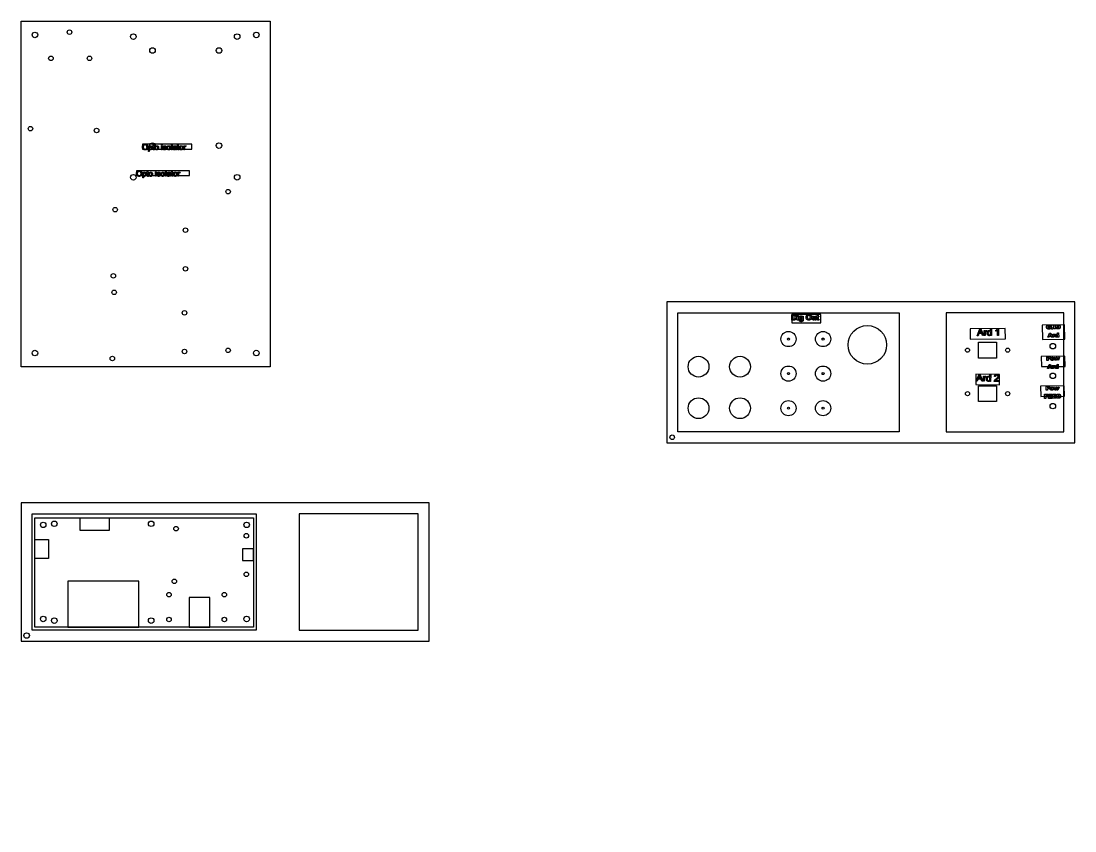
# Model space of a CAD drawing. Header units: millimetres. Extents: x 0 to 762, y -281 to 305.
import ezdxf

# ---------------------------------------------------------------- set-up
doc = ezdxf.new("R2010")
doc.units = ezdxf.units.MM
doc.layers.get('0').update_dxf_attribs({"linetype": 'CONTINUOUS'})

msp = doc.modelspace()

# ---------------------------------------------------------------- linework, layer by layer
for p, q in [((92.17, 210.67), (92.16, 214.67)), ((92.16, 214.67), (92.61, 214.67)), ((92.61, 214.67), (92.61, 214.3)), ((95, 214.3), (95, 214.68)), ((95, 214.68), (95.36, 214.68)), ((95.36, 214.3), (95, 214.3)), ((95.36, 215.4), (95.85, 215.69)), ((95.36, 214.68), (95.36, 215.4)), ((95.36, 212.63), (95.36, 214.3)), ((95.85, 215.69), (95.85, 214.68)), ((95.85, 214.68), (96.34, 214.68)), ((96.34, 214.3), (95.85, 214.3)), ((95.85, 214.3), (95.85, 212.6)), ((96.34, 214.68), (96.34, 214.3)), ((101.49, 215.23), (101.48, 215.79)), ((101.48, 215.79), (101.98, 215.79)), ((101.98, 215.23), (101.49, 215.23)), ((101.49, 211.79), (101.49, 214.69)), ((101.49, 214.69), (101.98, 214.69)), ((101.98, 215.79), (101.98, 215.23)), ((101.98, 214.69), (101.98, 211.79)), ((104.83, 213.95), (104.35, 213.88)), ((108.62, 211.8), (108.61, 215.8)), ((108.61, 215.8), (109.1, 215.8)), ((109.1, 215.8), (109.11, 211.8)), ((110.27, 213.81), (109.79, 213.88)), ((111.72, 213.08), (111.72, 213.26)), ((112.22, 213.68), (112.22, 213.02)), ((112.71, 214.33), (112.71, 214.71)), ((112.71, 214.71), (113.07, 214.71)), ((113.07, 214.33), (112.71, 214.33)), ((113.06, 215.43), (113.55, 215.72)), ((113.07, 214.71), (113.06, 215.43)), ((113.07, 212.66), (113.07, 214.33)), ((113.55, 215.72), (113.55, 214.71)), ((113.55, 214.71), (114.05, 214.71)), ((114.05, 214.33), (113.55, 214.33)), ((113.55, 214.33), (113.56, 212.63)), ((114.05, 214.71), (114.05, 214.33)), ((117.64, 211.82), (117.63, 214.72)), ((117.63, 214.72), (118.07, 214.72)), ((118.07, 214.72), (118.07, 214.28)), ((118.12, 213.34), (118.13, 211.82)), ((119.21, 214.63), (119.04, 214.17)), ((92.66, 210.67), (92.17, 210.67)), ((92.66, 212.08), (92.66, 210.67)), ((96.35, 212.22), (96.42, 211.79)), ((101.98, 211.79), (101.49, 211.79)), ((102.53, 212.66), (103.02, 212.74)), ((109.11, 211.8), (108.62, 211.8)), ((112.37, 211.81), (111.86, 211.81)), ((114.05, 212.25), (114.12, 211.82)), ((118.13, 211.82), (117.64, 211.82)), ((87.88, 191.51), (87.87, 195.52)), ((87.87, 195.52), (88.32, 195.52)), ((88.37, 191.51), (87.88, 191.51)), ((88.32, 195.52), (88.32, 195.14)), ((88.37, 192.92), (88.37, 191.51)), ((90.71, 195.14), (90.71, 195.52)), ((90.71, 195.52), (91.07, 195.52)), ((91.07, 195.14), (90.71, 195.14)), ((91.07, 196.24), (91.55, 196.54)), ((91.07, 195.52), (91.07, 196.24)), ((91.07, 193.47), (91.07, 195.14)), ((91.55, 196.54), (91.56, 195.52)), ((91.56, 195.52), (92.05, 195.52)), ((92.05, 195.14), (91.56, 195.14)), ((91.56, 195.14), (91.56, 193.45)), ((92.05, 195.52), (92.05, 195.14)), ((92.05, 193.07), (92.13, 192.63)), ((97.19, 196.07), (97.19, 196.64)), ((97.19, 196.64), (97.68, 196.64)), ((97.68, 196.07), (97.19, 196.07)), ((97.2, 192.64), (97.19, 195.53)), ((97.19, 195.53), (97.68, 195.53)), ((97.69, 192.64), (97.2, 192.64)), ((97.68, 196.64), (97.68, 196.07)), ((97.68, 195.53), (97.69, 192.64)), ((98.24, 193.5), (98.72, 193.58)), ((100.53, 194.79), (100.05, 194.73)), ((104.33, 192.65), (104.32, 196.65)), ((104.32, 196.65), (104.81, 196.65)), ((104.82, 192.65), (104.33, 192.65)), ((104.81, 196.65), (104.82, 192.65)), ((105.98, 194.66), (105.49, 194.72)), ((107.43, 193.93), (107.43, 194.11)), ((108.08, 192.66), (107.57, 192.65)), ((107.92, 194.52), (107.92, 193.87)), ((108.41, 195.17), (108.41, 195.55)), ((108.41, 195.55), (108.77, 195.55)), ((108.77, 195.17), (108.41, 195.17)), ((108.77, 196.27), (109.26, 196.57)), ((108.77, 195.55), (108.77, 196.27)), ((108.78, 193.51), (108.77, 195.17)), ((109.26, 196.57), (109.26, 195.56)), ((109.26, 195.56), (109.76, 195.56)), ((109.76, 195.17), (109.26, 195.17)), ((109.26, 195.17), (109.27, 193.48)), ((109.76, 195.56), (109.76, 195.17)), ((109.76, 193.1), (109.83, 192.66)), ((113.34, 192.67), (113.34, 195.56)), ((113.34, 195.56), (113.78, 195.56)), ((113.83, 192.67), (113.34, 192.67)), ((113.78, 195.56), (113.78, 195.12)), ((113.83, 194.18), (113.83, 192.67)), ((114.91, 195.47), (114.74, 195.02)), ((556.9, 92.7), (558.37, 92.71)), ((556.91, 88.7), (556.9, 92.7)), ((557.71, 92.03), (557.72, 89.38)), ((558.07, 92.03), (557.71, 92.03)), ((560.93, 92.01), (560.93, 92.72)), ((560.93, 92.72), (561.7, 92.72)), ((561.7, 92.01), (560.93, 92.01)), ((560.94, 88.72), (560.93, 91.61)), ((560.93, 91.61), (561.7, 91.61)), ((561.7, 92.72), (561.7, 92.01)), ((561.7, 91.61), (561.71, 88.72)), ((564.43, 91.22), (564.42, 91.62)), ((564.42, 91.62), (565.14, 91.62)), ((565.14, 91.62), (565.15, 89.02)), ((571.79, 89.81), (571.78, 91.64)), ((571.78, 91.64), (572.55, 91.64)), ((572.55, 91.64), (572.55, 90.31)), ((573.66, 90.42), (573.65, 91.65)), ((573.65, 91.65), (574.42, 91.65)), ((574.42, 91.65), (574.43, 88.75)), ((574.9, 91.04), (574.9, 91.65)), ((574.9, 91.65), (575.25, 91.65)), ((575.25, 92.23), (576.01, 92.68)), ((575.25, 91.65), (575.25, 92.23)), ((576.01, 92.68), (576.02, 91.65)), ((576.02, 91.65), (576.54, 91.65)), ((576.54, 91.65), (576.54, 91.04)), ((558.43, 88.71), (556.91, 88.7)), ((557.72, 89.38), (558.32, 89.38)), ((561.71, 88.72), (560.94, 88.72)), ((562.42, 88.53), (563.3, 88.42)), ((564.38, 88.77), (564.38, 89.19)), ((573.71, 88.75), (573.71, 89.18)), ((574.43, 88.75), (573.71, 88.75)), ((575.25, 91.04), (574.9, 91.04)), ((575.25, 89.78), (575.25, 91.04)), ((576.54, 91.04), (576.02, 91.04)), ((576.02, 91.04), (576.02, 89.87)), ((576.54, 89.4), (576.61, 88.81)), ((742.63, 83.92), (744.07, 83.94)), ((742.64, 83.29), (742.63, 83.92)), ((744.02, 84.43), (743.13, 84.26)), ((744.07, 83.94), (744.08, 82.66)), ((744.61, 85.23), (745.47, 85.25)), ((744.65, 82.24), (744.61, 85.23)), ((745.47, 85.25), (746.62, 83.6)), ((746.64, 82.26), (745.5, 83.89)), ((745.5, 83.89), (745.52, 82.25)), ((746.6, 85.26), (747.47, 85.27)), ((746.62, 83.6), (746.6, 85.26)), ((747.47, 85.27), (747.52, 82.27)), ((748.1, 85.28), (749.48, 85.3)), ((748.14, 82.28), (748.1, 85.28)), ((749.04, 84.62), (749.06, 82.98)), ((749.27, 84.62), (749.04, 84.62)), ((690.87, 77.39), (692.72, 82.42)), ((691.57, 77.4), (690.87, 77.39)), ((692.1, 78.92), (691.57, 77.4)), ((694.19, 78.95), (692.1, 78.92)), ((692.81, 80.94), (692.28, 79.46)), ((692.28, 79.46), (693.98, 79.49)), ((692.72, 82.42), (693.44, 82.43)), ((693.44, 82.43), (695.55, 77.45)), ((693.98, 79.49), (693.44, 80.86)), ((694.79, 77.44), (694.19, 78.95)), ((695.55, 77.45), (694.79, 77.44)), ((695.94, 81.08), (696.5, 81.09)), ((695.99, 77.46), (695.94, 81.08)), ((696.6, 77.47), (695.99, 77.46)), ((696.5, 81.09), (696.5, 80.54)), ((696.58, 79.36), (696.6, 77.47)), ((697.91, 80.99), (697.71, 80.42)), ((700.59, 80.72), (700.57, 82.52)), ((700.57, 82.52), (701.18, 82.52)), ((700.67, 77.52), (700.67, 77.97)), ((701.24, 77.52), (700.67, 77.52)), ((701.18, 82.52), (701.24, 77.52)), ((704.41, 80.74), (704.4, 81.33)), ((705.67, 77.58), (705.63, 81.49)), ((706.29, 77.59), (705.67, 77.58)), ((705.83, 82.6), (706.23, 82.61)), ((706.23, 82.61), (706.29, 77.59)), ((742.04, 76.29), (743.13, 79.3)), ((742.99, 76.3), (742.04, 76.29)), ((743.26, 83.3), (742.64, 83.29)), ((743.13, 76.8), (742.99, 76.3)), ((743.13, 79.3), (744.14, 79.32)), ((744.18, 76.81), (743.13, 76.8)), ((743.27, 83.02), (743.26, 83.3)), ((743.63, 78.53), (743.32, 77.45)), ((743.32, 77.45), (743.98, 77.46)), ((743.98, 77.46), (743.63, 78.53)), ((744.14, 79.32), (745.31, 76.33)), ((744.34, 76.32), (744.18, 76.81)), ((745.31, 76.33), (744.34, 76.32)), ((745.52, 82.25), (744.65, 82.24)), ((745.52, 78.51), (746.3, 78.52)), ((745.55, 76.34), (745.52, 78.51)), ((746.39, 76.35), (745.55, 76.34)), ((746.3, 78.52), (746.31, 78.16)), ((746.38, 77.08), (746.39, 76.35)), ((747.52, 82.27), (746.64, 82.26)), ((747.24, 78.47), (746.99, 77.87)), ((749.52, 82.3), (748.14, 82.28)), ((748.92, 79.38), (749.76, 79.39)), ((748.93, 78.34), (748.92, 79.38)), ((749.02, 76.38), (749.01, 76.71)), ((749.8, 76.4), (749.02, 76.38)), ((749.06, 82.98), (749.29, 82.98)), ((749.76, 79.39), (749.8, 76.4)), ((741.12, 62.53), (742.66, 62.55)), ((741.16, 59.53), (741.12, 62.53)), ((742.32, 61.94), (742.06, 61.93)), ((742.06, 61.93), (742.07, 61.26)), ((742.07, 61.26), (742.3, 61.27)), ((746.47, 61.77), (747.28, 61.78)), ((747.31, 59.6), (746.47, 61.77)), ((747.28, 61.78), (747.64, 60.41)), ((747.64, 60.41), (748.07, 61.79)), ((748.46, 60.93), (748.05, 59.61)), ((748.07, 61.79), (748.82, 61.8)), ((748.92, 59.62), (748.46, 60.93)), ((748.82, 61.8), (749.3, 60.43)), ((749.3, 60.43), (749.63, 61.81)), ((749.63, 61.81), (750.43, 61.81)), ((750.43, 61.81), (749.66, 59.63)), ((742.09, 59.54), (741.16, 59.53)), ((741.72, 53.63), (742.81, 56.64)), ((742.66, 53.64), (741.72, 53.63)), ((742.58, 60.66), (742.08, 60.66)), ((742.08, 60.66), (742.09, 59.54)), ((742.8, 54.14), (742.66, 53.64)), ((743.86, 54.15), (742.8, 54.14)), ((742.81, 56.64), (743.82, 56.65)), ((743.31, 55.87), (743, 54.79)), ((743, 54.79), (743.66, 54.79)), ((743.66, 54.79), (743.31, 55.87)), ((743.82, 56.65), (744.98, 53.67)), ((744.01, 53.65), (743.86, 54.15)), ((744.98, 53.67), (744.01, 53.65)), ((745.21, 55.84), (745.99, 55.85)), ((745.23, 53.67), (745.21, 55.84)), ((746.07, 53.68), (745.23, 53.67)), ((745.99, 55.85), (745.99, 55.5)), ((746.06, 54.41), (746.07, 53.68)), ((746.92, 55.8), (746.67, 55.2)), ((748.05, 59.61), (747.31, 59.6)), ((748.6, 56.71), (749.44, 56.72)), ((748.61, 55.67), (748.6, 56.71)), ((748.7, 53.71), (748.69, 54.03)), ((749.48, 53.72), (748.7, 53.71)), ((749.66, 59.63), (748.92, 59.62)), ((749.44, 56.72), (749.48, 53.72)), ((690.25, 44.54), (692.23, 49.52)), ((691.52, 46.04), (690.95, 44.54)), ((693.61, 46.02), (691.52, 46.04)), ((692.28, 48.04), (691.71, 46.58)), ((691.71, 46.58), (693.41, 46.56)), ((692.23, 49.52), (692.94, 49.51)), ((693.41, 46.56), (692.91, 47.95)), ((692.94, 49.51), (694.93, 44.49)), ((694.17, 44.49), (693.61, 46.02)), ((695.37, 44.48), (695.41, 48.1)), ((695.41, 48.1), (695.97, 48.09)), ((695.97, 48.09), (695.96, 47.55)), ((696.01, 46.37), (695.98, 44.47)), ((697.38, 47.96), (697.16, 47.39)), ((700.05, 47.63), (700.07, 49.42)), ((700.07, 49.42), (700.68, 49.41)), ((700.68, 49.41), (700.62, 44.41)), ((704.07, 47.88), (703.44, 47.95)), ((690.95, 44.54), (690.25, 44.54)), ((694.93, 44.49), (694.17, 44.49)), ((695.98, 44.47), (695.37, 44.48)), ((700.05, 44.42), (700.06, 44.88)), ((700.62, 44.41), (700.05, 44.42)), ((706.58, 44.34), (703.28, 44.38)), ((704.14, 44.96), (706.59, 44.93)), ((706.59, 44.93), (706.58, 44.34)), ((740.72, 40.97), (742.26, 40.99)), ((740.76, 37.97), (740.72, 40.97)), ((741.93, 40.38), (741.66, 40.37)), ((741.66, 40.37), (741.67, 39.7)), ((741.67, 39.7), (741.9, 39.71)), ((742.18, 39.1), (741.68, 39.1)), ((741.68, 39.1), (741.69, 37.98)), ((746.08, 40.21), (746.88, 40.22)), ((746.91, 38.04), (746.08, 40.21)), ((746.88, 40.22), (747.25, 38.85)), ((747.25, 38.85), (747.67, 40.23)), ((748.06, 39.37), (747.65, 38.05)), ((747.67, 40.23), (748.42, 40.24)), ((748.52, 38.06), (748.06, 39.37)), ((748.42, 40.24), (748.9, 38.87)), ((748.9, 38.87), (749.23, 40.25)), ((749.23, 40.25), (750.03, 40.26)), ((750.03, 40.26), (749.26, 38.07)), ((739.54, 35.05), (741.84, 35.07)), ((739.58, 32.05), (739.54, 35.05)), ((740.51, 32.06), (739.58, 32.05)), ((741.84, 34.43), (740.48, 34.41)), ((740.48, 34.41), (740.49, 33.89)), ((740.49, 33.89), (741.65, 33.9)), ((741.66, 33.3), (740.5, 33.28)), ((740.5, 33.28), (740.51, 32.06)), ((741.69, 37.98), (740.76, 37.97)), ((741.65, 33.9), (741.66, 33.3)), ((741.84, 35.07), (741.84, 34.43)), ((742.33, 35.08), (744.82, 35.11)), ((742.37, 32.08), (742.33, 35.08)), ((744.9, 32.11), (742.37, 32.08)), ((744.82, 34.47), (743.27, 34.45)), ((743.27, 34.45), (743.28, 33.97)), ((743.28, 33.97), (744.72, 33.99)), ((744.72, 33.38), (743.28, 33.36)), ((743.28, 33.36), (743.29, 32.77)), ((743.29, 32.77), (744.89, 32.79)), ((744.72, 33.99), (744.72, 33.38)), ((744.82, 35.11), (744.82, 34.47)), ((744.89, 32.79), (744.9, 32.11)), ((745.36, 35.12), (747.84, 35.15)), ((745.39, 32.12), (745.36, 35.12)), ((747.92, 32.15), (745.39, 32.12)), ((747.85, 34.51), (746.3, 34.49)), ((746.3, 34.49), (746.3, 34.01)), ((746.3, 34.01), (747.74, 34.03)), ((747.75, 33.42), (746.31, 33.4)), ((746.31, 33.4), (746.32, 32.81)), ((746.32, 32.81), (747.92, 32.83)), ((747.65, 38.05), (746.91, 38.04)), ((747.74, 34.03), (747.75, 33.42)), ((747.84, 35.15), (747.85, 34.51)), ((747.92, 32.83), (747.92, 32.15)), ((748.4, 35.15), (749.78, 35.17)), ((748.44, 32.15), (748.4, 35.15)), ((749.81, 32.17), (748.44, 32.15)), ((749.26, 38.07), (748.52, 38.06)), ((749.57, 34.49), (749.34, 34.48)), ((749.34, 34.48), (749.35, 32.85)), ((749.35, 32.85), (749.58, 32.85))]:
    msp.add_line(p, q)
for points in [[(0, 304.86), (180, 304.86), (180, 54.86), (0, 54.86)], [(87.72, 212.29), (123.35, 212.35), (123.35, 215.83), (87.72, 215.77)], [(83.43, 193.16), (121.72, 193.22), (121.71, 196.68), (83.42, 196.61)], [(761.53, 0), (761.53, 102), (466.53, 102), (466.53, 0)], [(474.53, 94), (634.53, 94), (634.53, 8), (474.53, 8)], [(556.91, 86.71), (577.92, 86.77), (577.9, 92.76), (556.9, 92.7)], [(753.53, 94), (668.53, 94), (668.53, 8), (753.53, 8)], [(738.01, 74.64), (754.14, 74.86), (753.99, 85.36), (737.86, 85.14)], [(685.94, 74.9), (711.27, 75.22), (711.18, 82.65), (685.85, 82.33)], [(704.93, 72.72), (704.93, 61.22), (691.93, 61.22), (691.93, 72.72)], [(737.31, 55.05), (754.41, 55.26), (754.32, 62.69), (737.23, 62.48)], [(689.84, 42.09), (706.92, 41.87), (707.02, 49.33), (689.94, 49.55)], [(704.93, 41.26), (704.93, 29.76), (691.93, 29.76), (691.93, 41.26)], [(736.82, 33.49), (753.92, 33.7), (753.83, 41.13), (736.73, 40.92)], [(295, -143.35), (295, -43.35), (0, -43.35), (0, -143.35)], [(0, -43.35), (0, -143.35), (295, -143.35), (295, -43.35)], [(170, -51.35), (170, -135.35), (8, -135.35), (8, -51.35)], [(8, -135.35), (8, -51.35), (170, -51.35), (170, -135.35)], [(201, -51.35), (201, -135.35), (287, -135.35), (287, -51.35)], [(287, -51.35), (201, -51.35), (201, -135.35), (287, -135.35)], [(10, -54.35), (168, -54.35), (168, -133.35), (10, -133.35)], [(168, -54.35), (168, -133.35), (10, -133.35), (10, -54.35)], [(42.75, -54.35), (63.75, -54.35), (63.75, -63.37), (42.75, -63.37)], [(63.75, -63.37), (42.75, -63.37), (42.75, -54.35), (63.75, -54.35)], [(10, -70), (19.7, -70), (19.7, -83.56), (10, -83.56)], [(10, -83.56), (10, -70), (19.7, -70), (19.7, -83.56)], [(168, -76.7), (160, -76.7), (160, -85), (168, -85)], [(160, -76.7), (160, -85), (168, -85), (168, -76.7)], [(33.81, -133.35), (85, -133.35), (85, -100), (33.81, -100)], [(85, -100), (33.81, -100), (33.81, -133.35), (85, -133.35)], [(121.38, -133.35), (136.31, -133.35), (136.31, -111.76), (121.38, -111.76)], [(121.38, -111.76), (121.38, -133.35), (136.31, -133.35), (136.31, -111.76)]]:
    msp.add_lwpolyline(points, close=True)
for centre, radius in [((35, 296.86), 1.63), ((10, 294.86), 2), ((81.13, 293.63), 2), ((156.13, 293.63), 2), ((170, 294.86), 2), ((95, 283.61), 2), ((143, 283.61), 2), ((21.56, 277.89), 1.64), ((49.46, 277.89), 1.64), ((6.76, 227.09), 1.64), ((54.56, 225.79), 1.64), ((95, 214.86), 2), ((143, 214.86), 2), ((81.13, 191.93), 2), ((156.13, 191.93), 2), ((149.61, 181.56), 1.63), ((67.97, 168.5), 1.64), ((118.77, 153.7), 1.64), ((66.67, 120.7), 1.64), ((118.77, 125.8), 1.64), ((67.27, 108.73), 1.64), ((118.07, 93.93), 1.64), ((611.53, 70.79), 13.95), ((554.53, 75), 5.5), ((579.53, 75), 5.5), ((554.53, 75), 0.75), ((579.53, 75), 0.75), ((745.55, 69.87), 2), ((10, 64.86), 2), ((65.97, 60.93), 1.64), ((118.07, 66.03), 1.64), ((149.61, 66.86), 1.63), ((170, 64.86), 2), ((489.53, 55), 7.5), ((519.53, 55), 7.5), ((683.93, 66.97), 1.5), ((712.93, 66.97), 1.5), ((554.53, 50), 5.5), ((579.53, 50), 5.5), ((554.53, 50), 0.75), ((579.53, 50), 0.75), ((745.55, 48.43), 2), ((489.53, 25), 7.5), ((519.53, 25), 7.5), ((554.53, 25), 5.5), ((579.53, 25), 5.5), ((683.93, 35.51), 1.5), ((712.93, 35.51), 1.5), ((554.53, 25), 0.75), ((579.53, 25), 0.75), ((745.55, 26.51), 2), ((470.53, 4), 1.64), ((16, -59.35), 2), ((16, -59.35), 2), ((23.99, -58.55), 2), ((23.99, -58.55), 2), ((93.99, -58.55), 2), ((93.99, -58.55), 2), ((112.01, -62.09), 1.64), ((112.01, -62.09), 1.64), ((163, -59.35), 2), ((163, -59.35), 2), ((162.81, -67.19), 1.64), ((162.81, -67.19), 1.64), ((110.71, -100.19), 1.64), ((110.71, -100.19), 1.64), ((162.81, -95.09), 1.64), ((162.81, -95.09), 1.64), ((106.88, -109.8), 1.64), ((106.88, -109.8), 1.64), ((146.88, -109.8), 1.64), ((146.88, -109.8), 1.64), ((16, -127.35), 2), ((16, -127.35), 2), ((23.99, -128.55), 2), ((23.99, -128.55), 2), ((93.99, -128.55), 2), ((93.99, -128.55), 2), ((106.88, -127.8), 1.64), ((106.88, -127.8), 1.64), ((146.88, -127.8), 1.64), ((146.88, -127.8), 1.64), ((163, -127.35), 2), ((163, -127.35), 2), ((4, -139.35), 2), ((4, -139.35), 2), ((209.74, -280.59), 0)]:
    msp.add_circle(centre, radius)
for points in [[(87.72, 213.72), (87.72, 214.71), (88.25, 215.28)], [(87.95, 212.72), (87.72, 213.19), (87.72, 213.72)], [(88.25, 215.28), (88.79, 215.84), (89.63, 215.84)], [(88.67, 215), (88.26, 214.61), (88.27, 213.71)], [(88.27, 213.71), (88.27, 212.99), (88.66, 212.57)], [(89.63, 215.39), (89.07, 215.39), (88.67, 215)], [(89.63, 215.84), (90.19, 215.84), (90.63, 215.58)], [(90.35, 215.19), (90.03, 215.39), (89.63, 215.39)], [(90.83, 214.62), (90.67, 214.99), (90.35, 215.19)], [(90.62, 212.58), (91, 213), (91, 213.77)], [(90.63, 215.58), (91.08, 215.32), (91.31, 214.84)], [(91, 213.77), (91, 214.26), (90.83, 214.62)], [(91.54, 213.77), (91.55, 213.16), (91.3, 212.68)], [(91.31, 214.84), (91.54, 214.37), (91.54, 213.77)], [(92.61, 214.3), (92.77, 214.52), (92.97, 214.63)], [(92.85, 214.06), (92.61, 213.77), (92.61, 213.21)], [(93.4, 214.36), (93.09, 214.36), (92.85, 214.06)], [(92.97, 214.63), (93.17, 214.74), (93.45, 214.74)], [(93.95, 214.08), (93.72, 214.36), (93.4, 214.36)], [(93.45, 214.74), (93.82, 214.74), (94.11, 214.55)], [(94.18, 213.25), (94.18, 213.81), (93.95, 214.08)], [(93.95, 212.39), (94.18, 212.67), (94.18, 213.25)], [(94.11, 214.55), (94.39, 214.36), (94.53, 214.01)], [(94.68, 213.25), (94.68, 212.81), (94.52, 212.45)], [(94.53, 214.01), (94.68, 213.67), (94.68, 213.25)], [(96.64, 213.23), (96.64, 214.04), (97.09, 214.43)], [(97.02, 212.11), (96.64, 212.5), (96.64, 213.23)], [(97.09, 214.43), (97.46, 214.75), (98, 214.75)], [(97.39, 214.07), (97.15, 213.79), (97.15, 213.23)], [(97.15, 213.23), (97.15, 212.68), (97.39, 212.4)], [(98, 214.34), (97.63, 214.34), (97.39, 214.07)], [(98, 214.75), (98.6, 214.75), (98.98, 214.36)], [(98.61, 214.07), (98.36, 214.34), (98, 214.34)], [(98.85, 213.25), (98.85, 213.79), (98.61, 214.07)], [(98.61, 212.4), (98.85, 212.68), (98.85, 213.25)], [(98.98, 214.36), (99.36, 213.97), (99.36, 213.28)], [(99.36, 213.28), (99.36, 212.72), (99.19, 212.4)], [(102.61, 213.92), (102.61, 214.12), (102.7, 214.28)], [(102.72, 213.53), (102.61, 213.71), (102.61, 213.92)], [(102.7, 214.28), (102.79, 214.45), (102.94, 214.56)], [(103.04, 213.26), (102.83, 213.36), (102.72, 213.53)], [(102.94, 214.56), (103.06, 214.64), (103.25, 214.7)], [(103.79, 213.02), (103.25, 213.16), (103.04, 213.26)], [(103.23, 214.24), (103.09, 214.13), (103.09, 213.98)], [(103.09, 213.98), (103.09, 213.88), (103.15, 213.81)], [(103.15, 213.81), (103.21, 213.73), (103.33, 213.68)], [(103.71, 214.35), (103.37, 214.35), (103.23, 214.24)], [(103.25, 214.7), (103.45, 214.76), (103.68, 214.76)], [(103.33, 213.68), (103.41, 213.65), (103.77, 213.55)], [(103.68, 214.76), (104.02, 214.76), (104.28, 214.66)], [(104.16, 214.23), (104, 214.36), (103.71, 214.35)], [(103.77, 213.55), (104.29, 213.41), (104.5, 213.33)], [(104.35, 213.88), (104.31, 214.1), (104.16, 214.23)], [(104.28, 214.66), (104.53, 214.56), (104.66, 214.4)], [(104.5, 213.33), (104.7, 213.24), (104.82, 213.07)], [(104.66, 214.4), (104.78, 214.23), (104.83, 213.95)], [(105.34, 213.25), (105.34, 214.05), (105.78, 214.44)], [(105.72, 212.12), (105.34, 212.51), (105.34, 213.25)], [(105.78, 214.44), (106.16, 214.76), (106.69, 214.76)], [(106.08, 214.08), (105.84, 213.8), (105.84, 213.25)], [(105.84, 213.25), (105.84, 212.69), (106.09, 212.41)], [(106.7, 214.36), (106.33, 214.36), (106.08, 214.08)], [(106.69, 214.76), (107.29, 214.76), (107.67, 214.37)], [(107.3, 214.08), (107.06, 214.36), (106.7, 214.36)], [(107.55, 213.27), (107.55, 213.8), (107.3, 214.08)], [(107.31, 212.42), (107.55, 212.7), (107.55, 213.27)], [(107.67, 214.37), (108.05, 213.98), (108.05, 213.29)], [(108.05, 213.29), (108.05, 212.73), (107.89, 212.41)], [(109.79, 213.88), (109.85, 214.18), (110, 214.37)], [(109.8, 212.96), (109.9, 213.13), (110.05, 213.24)], [(110, 214.37), (110.15, 214.56), (110.44, 214.67)], [(110.05, 213.24), (110.21, 213.35), (110.41, 213.4)], [(110.51, 214.24), (110.35, 214.12), (110.27, 213.81)], [(110.41, 213.4), (110.55, 213.44), (110.84, 213.48)], [(110.44, 214.67), (110.72, 214.77), (111.09, 214.77)], [(111.02, 214.36), (110.68, 214.36), (110.51, 214.24)], [(110.84, 213.48), (111.44, 213.55), (111.72, 213.65)], [(111.72, 213.26), (111.45, 213.15), (110.92, 213.08)], [(111.58, 214.2), (111.39, 214.36), (111.02, 214.36)], [(111.09, 214.77), (111.46, 214.77), (111.7, 214.68)], [(111.72, 213.78), (111.72, 214.08), (111.58, 214.2)], [(111.7, 214.68), (111.93, 214.6), (112.04, 214.47)], [(111.72, 213.65), (111.72, 213.75), (111.72, 213.78)], [(112.04, 214.47), (112.15, 214.33), (112.19, 214.13)], [(112.19, 214.13), (112.22, 214.01), (112.22, 213.68)], [(114.35, 213.26), (114.35, 214.07), (114.79, 214.45)], [(114.72, 212.14), (114.35, 212.53), (114.35, 213.26)], [(114.79, 214.45), (115.17, 214.78), (115.7, 214.78)], [(115.09, 214.1), (114.85, 213.82), (114.85, 213.26)], [(114.85, 213.26), (114.85, 212.71), (115.1, 212.43)], [(115.7, 214.37), (115.34, 214.37), (115.09, 214.1)], [(115.7, 214.78), (116.3, 214.78), (116.68, 214.39)], [(116.31, 214.1), (116.07, 214.37), (115.7, 214.37)], [(116.56, 213.28), (116.56, 213.82), (116.31, 214.1)], [(116.32, 212.43), (116.56, 212.71), (116.56, 213.28)], [(116.68, 214.39), (117.06, 214), (117.06, 213.31)], [(117.06, 213.31), (117.06, 212.75), (116.9, 212.43)], [(118.07, 214.28), (118.24, 214.59), (118.39, 214.68)], [(118.2, 213.91), (118.12, 213.65), (118.12, 213.34)], [(118.39, 214.18), (118.26, 214.08), (118.2, 213.91)], [(118.39, 214.68), (118.53, 214.78), (118.7, 214.78)], [(118.68, 214.28), (118.52, 214.28), (118.39, 214.18)], [(119.04, 214.17), (118.86, 214.28), (118.68, 214.28)], [(118.7, 214.78), (118.95, 214.78), (119.21, 214.63)], [(88.63, 211.97), (88.18, 212.25), (87.95, 212.72)], [(89.64, 211.7), (89.07, 211.7), (88.63, 211.97)], [(88.66, 212.57), (89.05, 212.16), (89.63, 212.16)], [(89.63, 212.16), (90.23, 212.16), (90.62, 212.58)], [(90.61, 211.95), (90.16, 211.7), (89.64, 211.7)], [(91.3, 212.68), (91.06, 212.2), (90.61, 211.95)], [(92.61, 213.21), (92.61, 212.65), (92.84, 212.38)], [(92.98, 211.82), (92.78, 211.92), (92.66, 212.08)], [(92.84, 212.38), (93.06, 212.12), (93.39, 212.12)], [(93.42, 211.71), (93.17, 211.71), (92.98, 211.82)], [(93.39, 212.12), (93.71, 212.12), (93.95, 212.39)], [(94.06, 211.9), (93.76, 211.71), (93.42, 211.71)], [(94.52, 212.45), (94.36, 212.09), (94.06, 211.9)], [(95.42, 212.05), (95.36, 212.19), (95.36, 212.63)], [(95.63, 211.83), (95.49, 211.91), (95.42, 212.05)], [(96.05, 211.74), (95.78, 211.74), (95.63, 211.83)], [(95.85, 212.6), (95.85, 212.39), (95.88, 212.33)], [(95.88, 212.33), (95.9, 212.27), (95.96, 212.24)], [(95.96, 212.24), (96.02, 212.2), (96.13, 212.2)], [(96.42, 211.79), (96.21, 211.74), (96.05, 211.74)], [(96.13, 212.2), (96.21, 212.2), (96.35, 212.22)], [(98, 211.72), (97.4, 211.72), (97.02, 212.11)], [(97.39, 212.4), (97.63, 212.12), (98, 212.12)], [(98, 212.12), (98.37, 212.12), (98.61, 212.4)], [(98.7, 211.9), (98.38, 211.72), (98, 211.72)], [(99.19, 212.4), (99.02, 212.08), (98.7, 211.9)], [(102.91, 211.96), (102.61, 212.2), (102.53, 212.66)], [(103.77, 211.73), (103.21, 211.73), (102.91, 211.96)], [(103.02, 212.74), (103.06, 212.44), (103.25, 212.29)], [(103.25, 212.29), (103.43, 212.13), (103.77, 212.13)], [(103.77, 212.13), (104.11, 212.13), (104.27, 212.27)], [(104.38, 211.85), (104.11, 211.73), (103.77, 211.73)], [(104.29, 212.86), (104.19, 212.92), (103.79, 213.02)], [(104.27, 212.27), (104.43, 212.41), (104.43, 212.6)], [(104.43, 212.6), (104.43, 212.76), (104.29, 212.86)], [(104.8, 212.19), (104.65, 211.97), (104.38, 211.85)], [(104.94, 212.65), (104.94, 212.4), (104.8, 212.19)], [(104.82, 213.07), (104.94, 212.9), (104.94, 212.65)], [(106.7, 211.73), (106.09, 211.73), (105.72, 212.12)], [(106.09, 212.41), (106.33, 212.14), (106.7, 212.14)], [(106.7, 212.14), (107.06, 212.14), (107.31, 212.42)], [(107.4, 211.91), (107.08, 211.74), (106.7, 211.73)], [(107.89, 212.41), (107.72, 212.09), (107.4, 211.91)], [(109.71, 212.57), (109.7, 212.78), (109.8, 212.96)], [(109.96, 211.97), (109.71, 212.21), (109.71, 212.57)], [(110.7, 211.74), (110.22, 211.74), (109.96, 211.97)], [(110.3, 212.82), (110.23, 212.71), (110.23, 212.58)], [(110.23, 212.58), (110.23, 212.39), (110.38, 212.26)], [(110.49, 212.98), (110.36, 212.92), (110.3, 212.82)], [(110.38, 212.26), (110.53, 212.13), (110.81, 212.13)], [(110.92, 213.08), (110.62, 213.03), (110.49, 212.98)], [(111.24, 211.84), (110.99, 211.74), (110.7, 211.74)], [(110.81, 212.13), (111.1, 212.13), (111.32, 212.25)], [(111.76, 212.17), (111.49, 211.93), (111.24, 211.84)], [(111.32, 212.25), (111.54, 212.38), (111.64, 212.59)], [(111.64, 212.59), (111.72, 212.76), (111.72, 213.08)], [(111.86, 211.81), (111.79, 211.96), (111.76, 212.17)], [(112.22, 213.02), (112.22, 212.34), (112.25, 212.16)], [(112.25, 212.16), (112.28, 211.98), (112.37, 211.81)], [(113.13, 212.08), (113.07, 212.22), (113.07, 212.66)], [(113.34, 211.86), (113.19, 211.94), (113.13, 212.08)], [(113.75, 211.77), (113.49, 211.77), (113.34, 211.86)], [(113.56, 212.63), (113.56, 212.42), (113.58, 212.36)], [(113.58, 212.36), (113.61, 212.3), (113.67, 212.27)], [(113.67, 212.27), (113.73, 212.23), (113.84, 212.23)], [(114.12, 211.82), (113.92, 211.77), (113.75, 211.77)], [(113.84, 212.23), (113.92, 212.23), (114.05, 212.25)], [(115.71, 211.75), (115.1, 211.75), (114.72, 212.14)], [(115.1, 212.43), (115.34, 212.15), (115.71, 212.15)], [(115.71, 212.15), (116.07, 212.15), (116.32, 212.43)], [(116.41, 211.93), (116.09, 211.75), (115.71, 211.75)], [(116.9, 212.43), (116.73, 212.11), (116.41, 211.93)], [(83.43, 194.56), (83.43, 195.56), (83.96, 196.12)], [(83.66, 193.56), (83.43, 194.03), (83.43, 194.56)], [(84.33, 192.82), (83.89, 193.09), (83.66, 193.56)], [(83.96, 196.12), (84.49, 196.68), (85.34, 196.69)], [(84.38, 195.84), (83.97, 195.46), (83.97, 194.55)], [(83.97, 194.55), (83.97, 193.83), (84.36, 193.41)], [(85.34, 192.55), (84.78, 192.55), (84.33, 192.82)], [(84.36, 193.41), (84.75, 193), (85.34, 193)], [(85.34, 196.23), (84.78, 196.23), (84.38, 195.84)], [(85.34, 196.69), (85.89, 196.69), (86.34, 196.42)], [(86.06, 196.03), (85.74, 196.23), (85.34, 196.23)], [(85.34, 193), (85.94, 193), (86.32, 193.42)], [(86.31, 192.8), (85.86, 192.55), (85.34, 192.55)], [(86.54, 195.47), (86.37, 195.83), (86.06, 196.03)], [(87.01, 193.52), (86.76, 193.04), (86.31, 192.8)], [(86.32, 193.42), (86.71, 193.84), (86.71, 194.61)], [(86.34, 196.42), (86.78, 196.16), (87.02, 195.69)], [(86.71, 194.61), (86.71, 195.1), (86.54, 195.47)], [(87.25, 194.61), (87.25, 194), (87.01, 193.52)], [(87.02, 195.69), (87.25, 195.21), (87.25, 194.61)], [(88.32, 195.14), (88.48, 195.36), (88.68, 195.47)], [(88.56, 194.91), (88.32, 194.61), (88.32, 194.05)], [(88.32, 194.05), (88.32, 193.49), (88.55, 193.23)], [(88.69, 192.66), (88.49, 192.76), (88.37, 192.92)], [(88.55, 193.23), (88.77, 192.96), (89.09, 192.96)], [(89.11, 195.2), (88.8, 195.2), (88.56, 194.91)], [(88.68, 195.47), (88.87, 195.58), (89.16, 195.58)], [(89.13, 192.56), (88.88, 192.56), (88.69, 192.66)], [(89.09, 192.96), (89.42, 192.96), (89.65, 193.24)], [(89.66, 194.93), (89.43, 195.2), (89.11, 195.2)], [(89.77, 192.75), (89.46, 192.56), (89.13, 192.56)], [(89.16, 195.58), (89.53, 195.59), (89.81, 195.39)], [(89.65, 193.24), (89.89, 193.51), (89.89, 194.1)], [(89.89, 194.1), (89.89, 194.65), (89.66, 194.93)], [(90.23, 193.29), (90.07, 192.94), (89.77, 192.75)], [(89.81, 195.39), (90.1, 195.2), (90.24, 194.86)], [(90.39, 194.09), (90.39, 193.65), (90.23, 193.29)], [(90.24, 194.86), (90.39, 194.51), (90.39, 194.09)], [(91.13, 192.89), (91.07, 193.03), (91.07, 193.47)], [(91.34, 192.67), (91.19, 192.76), (91.13, 192.89)], [(91.76, 192.59), (91.49, 192.59), (91.34, 192.67)], [(91.56, 193.45), (91.56, 193.24), (91.59, 193.18)], [(91.59, 193.18), (91.61, 193.12), (91.67, 193.08)], [(91.67, 193.08), (91.73, 193.05), (91.84, 193.05)], [(92.13, 192.63), (91.92, 192.59), (91.76, 192.59)], [(91.84, 193.05), (91.92, 193.05), (92.05, 193.07)], [(92.35, 194.08), (92.35, 194.88), (92.8, 195.27)], [(92.73, 192.95), (92.35, 193.34), (92.35, 194.08)], [(93.71, 192.56), (93.1, 192.56), (92.73, 192.95)], [(92.8, 195.27), (93.17, 195.59), (93.71, 195.59)], [(93.1, 194.91), (92.85, 194.63), (92.85, 194.08)], [(92.85, 194.08), (92.86, 193.52), (93.1, 193.24)], [(93.71, 195.19), (93.34, 195.19), (93.1, 194.91)], [(93.1, 193.24), (93.34, 192.97), (93.71, 192.97)], [(93.71, 195.59), (94.3, 195.59), (94.68, 195.2)], [(94.31, 194.91), (94.07, 195.19), (93.71, 195.19)], [(93.71, 192.97), (94.08, 192.97), (94.32, 193.25)], [(94.41, 192.74), (94.09, 192.56), (93.71, 192.56)], [(94.56, 194.1), (94.56, 194.63), (94.31, 194.91)], [(94.32, 193.25), (94.56, 193.53), (94.56, 194.1)], [(94.9, 193.24), (94.73, 192.92), (94.41, 192.74)], [(94.68, 195.2), (95.06, 194.81), (95.06, 194.12)], [(95.06, 194.12), (95.07, 193.56), (94.9, 193.24)], [(98.62, 192.81), (98.32, 193.04), (98.24, 193.5)], [(98.32, 194.77), (98.32, 194.96), (98.41, 195.13)], [(98.43, 194.38), (98.32, 194.55), (98.32, 194.77)], [(98.41, 195.13), (98.5, 195.29), (98.65, 195.4)], [(98.74, 194.1), (98.54, 194.2), (98.43, 194.38)], [(99.48, 192.57), (98.91, 192.57), (98.62, 192.81)], [(98.65, 195.4), (98.76, 195.48), (98.96, 195.54)], [(98.72, 193.58), (98.77, 193.29), (98.95, 193.13)], [(99.49, 193.87), (98.95, 194), (98.74, 194.1)], [(98.94, 195.09), (98.79, 194.97), (98.79, 194.82)], [(98.79, 194.82), (98.79, 194.73), (98.85, 194.65)], [(98.85, 194.65), (98.91, 194.57), (99.04, 194.52)], [(99.42, 195.2), (99.08, 195.2), (98.94, 195.09)], [(98.95, 193.13), (99.14, 192.98), (99.48, 192.98)], [(98.96, 195.54), (99.16, 195.6), (99.38, 195.6)], [(99.04, 194.52), (99.12, 194.49), (99.48, 194.4)], [(99.38, 195.6), (99.73, 195.6), (99.98, 195.51)], [(99.86, 195.07), (99.71, 195.2), (99.42, 195.2)], [(99.48, 194.4), (100, 194.26), (100.2, 194.17)], [(99.48, 192.98), (99.81, 192.98), (99.98, 193.12)], [(100.09, 192.69), (99.82, 192.58), (99.48, 192.57)], [(100, 193.7), (99.9, 193.77), (99.49, 193.87)], [(100.05, 194.73), (100.02, 194.95), (99.86, 195.07)], [(99.98, 195.51), (100.24, 195.41), (100.36, 195.24)], [(99.98, 193.12), (100.14, 193.26), (100.14, 193.44)], [(100.14, 193.44), (100.14, 193.61), (100, 193.7)], [(100.5, 193.03), (100.36, 192.81), (100.09, 192.69)], [(100.2, 194.17), (100.41, 194.08), (100.53, 193.91)], [(100.36, 195.24), (100.49, 195.07), (100.53, 194.79)], [(100.65, 193.49), (100.65, 193.25), (100.5, 193.03)], [(100.53, 193.91), (100.65, 193.74), (100.65, 193.49)], [(101.05, 194.09), (101.04, 194.9), (101.49, 195.28)], [(101.42, 192.97), (101.05, 193.36), (101.05, 194.09)], [(102.41, 192.58), (101.8, 192.58), (101.42, 192.97)], [(101.49, 195.28), (101.86, 195.61), (102.4, 195.61)], [(101.79, 194.93), (101.55, 194.65), (101.55, 194.09)], [(101.55, 194.09), (101.55, 193.54), (101.79, 193.26)], [(102.4, 195.2), (102.03, 195.2), (101.79, 194.93)], [(101.79, 193.26), (102.04, 192.98), (102.41, 192.98)], [(102.4, 195.61), (103, 195.61), (103.38, 195.22)], [(103.01, 194.93), (102.77, 195.2), (102.4, 195.2)], [(102.41, 192.98), (102.77, 192.98), (103.01, 193.26)], [(103.11, 192.76), (102.79, 192.58), (102.41, 192.58)], [(103.26, 194.11), (103.25, 194.65), (103.01, 194.93)], [(103.01, 193.26), (103.26, 193.54), (103.26, 194.11)], [(103.59, 193.26), (103.43, 192.94), (103.11, 192.76)], [(103.38, 195.22), (103.76, 194.83), (103.76, 194.14)], [(103.76, 194.14), (103.76, 193.58), (103.59, 193.26)], [(105.41, 193.41), (105.41, 193.63), (105.51, 193.8)], [(105.67, 192.82), (105.41, 193.05), (105.41, 193.41)], [(105.49, 194.72), (105.56, 195.03), (105.71, 195.22)], [(105.51, 193.8), (105.61, 193.98), (105.76, 194.09)], [(106.4, 192.59), (105.93, 192.59), (105.67, 192.82)], [(105.71, 195.22), (105.86, 195.41), (106.14, 195.51)], [(105.76, 194.09), (105.92, 194.19), (106.12, 194.25)], [(106, 193.66), (105.94, 193.56), (105.94, 193.43)], [(105.94, 193.43), (105.94, 193.23), (106.09, 193.1)], [(106.22, 195.09), (106.05, 194.97), (105.98, 194.66)], [(106.2, 193.82), (106.07, 193.77), (106, 193.66)], [(106.09, 193.1), (106.23, 192.97), (106.52, 192.97)], [(106.12, 194.25), (106.26, 194.29), (106.55, 194.32)], [(106.14, 195.51), (106.43, 195.62), (106.8, 195.62)], [(106.63, 193.92), (106.32, 193.88), (106.2, 193.82)], [(106.73, 195.21), (106.38, 195.21), (106.22, 195.09)], [(106.95, 192.68), (106.69, 192.59), (106.4, 192.59)], [(106.52, 192.97), (106.81, 192.97), (107.03, 193.1)], [(106.55, 194.32), (107.15, 194.39), (107.43, 194.49)], [(107.43, 194.11), (107.16, 194), (106.63, 193.92)], [(107.29, 195.04), (107.1, 195.21), (106.73, 195.21)], [(106.8, 195.62), (107.17, 195.62), (107.4, 195.53)], [(107.47, 193.01), (107.2, 192.78), (106.95, 192.68)], [(107.03, 193.1), (107.25, 193.22), (107.35, 193.44)], [(107.43, 194.62), (107.43, 194.92), (107.29, 195.04)], [(107.35, 193.44), (107.43, 193.6), (107.43, 193.93)], [(107.4, 195.53), (107.64, 195.44), (107.74, 195.31)], [(107.43, 194.49), (107.43, 194.59), (107.43, 194.62)], [(107.57, 192.65), (107.49, 192.81), (107.47, 193.01)], [(107.74, 195.31), (107.85, 195.18), (107.9, 194.98)], [(107.9, 194.98), (107.92, 194.85), (107.92, 194.52)], [(107.92, 193.87), (107.93, 193.18), (107.96, 193)], [(107.96, 193), (107.99, 192.82), (108.08, 192.66)], [(108.84, 192.93), (108.78, 193.06), (108.78, 193.51)], [(109.05, 192.7), (108.9, 192.79), (108.84, 192.93)], [(109.46, 192.62), (109.19, 192.62), (109.05, 192.7)], [(109.27, 193.48), (109.27, 193.27), (109.29, 193.21)], [(109.29, 193.21), (109.32, 193.15), (109.38, 193.11)], [(109.38, 193.11), (109.44, 193.08), (109.54, 193.08)], [(109.83, 192.66), (109.62, 192.62), (109.46, 192.62)], [(109.54, 193.08), (109.63, 193.08), (109.76, 193.1)], [(110.06, 194.11), (110.05, 194.91), (110.5, 195.3)], [(110.43, 192.98), (110.06, 193.37), (110.06, 194.11)], [(111.42, 192.6), (110.81, 192.59), (110.43, 192.98)], [(110.5, 195.3), (110.87, 195.62), (111.41, 195.62)], [(110.8, 194.94), (110.56, 194.67), (110.56, 194.11)], [(110.56, 194.11), (110.56, 193.55), (110.8, 193.28)], [(111.41, 195.22), (111.04, 195.22), (110.8, 194.94)], [(110.8, 193.28), (111.05, 193), (111.42, 193)], [(111.41, 195.62), (112.01, 195.63), (112.39, 195.23)], [(112.02, 194.94), (111.78, 195.22), (111.41, 195.22)], [(111.42, 193), (111.78, 193), (112.02, 193.28)], [(112.12, 192.77), (111.8, 192.6), (111.42, 192.6)], [(112.27, 194.13), (112.26, 194.67), (112.02, 194.94)], [(112.02, 193.28), (112.27, 193.56), (112.27, 194.13)], [(112.6, 193.27), (112.44, 192.95), (112.12, 192.77)], [(112.39, 195.23), (112.77, 194.84), (112.77, 194.15)], [(112.77, 194.15), (112.77, 193.59), (112.6, 193.27)], [(113.78, 195.12), (113.95, 195.43), (114.09, 195.53)], [(113.91, 194.76), (113.83, 194.49), (113.83, 194.18)], [(114.09, 195.03), (113.97, 194.93), (113.91, 194.76)], [(114.09, 195.53), (114.24, 195.63), (114.41, 195.63)], [(114.38, 195.12), (114.22, 195.12), (114.09, 195.03)], [(114.74, 195.02), (114.56, 195.12), (114.38, 195.12)], [(114.41, 195.63), (114.66, 195.63), (114.91, 195.47)], [(558.73, 91.99), (558.56, 92.03), (558.07, 92.03)], [(558.37, 92.71), (558.87, 92.71), (559.14, 92.63)], [(559.11, 91.81), (558.96, 91.95), (558.73, 91.99)], [(559.34, 91.42), (559.26, 91.67), (559.11, 91.81)], [(559.14, 92.63), (559.49, 92.53), (559.74, 92.27)], [(559.42, 90.71), (559.42, 91.17), (559.34, 91.42)], [(559.74, 92.27), (559.99, 92), (560.12, 91.62)], [(560.12, 91.62), (560.26, 91.24), (560.26, 90.68)], [(562.67, 91.3), (563.02, 91.68), (563.54, 91.69)], [(563.54, 91.69), (564.07, 91.69), (564.43, 91.22)], [(567.3, 90.71), (567.3, 91.32), (567.48, 91.73)], [(567.48, 91.73), (567.61, 92.04), (567.85, 92.28)], [(567.85, 92.28), (568.08, 92.53), (568.36, 92.64)], [(568.43, 91.77), (568.13, 91.43), (568.13, 90.74)], [(568.36, 92.64), (568.74, 92.8), (569.23, 92.81)], [(569.24, 92.11), (568.74, 92.11), (568.43, 91.77)], [(569.23, 92.81), (570.11, 92.81), (570.64, 92.26)], [(570.04, 91.78), (569.74, 92.12), (569.24, 92.11)], [(570.34, 90.75), (570.34, 91.44), (570.04, 91.78)], [(570.64, 92.26), (571.17, 91.71), (571.18, 90.74)], [(558.32, 89.38), (558.66, 89.38), (558.81, 89.42)], [(559.14, 88.79), (558.88, 88.71), (558.43, 88.71)], [(558.81, 89.42), (559, 89.47), (559.13, 89.59)], [(559.13, 89.59), (559.26, 89.71), (559.34, 89.98)], [(559.71, 89.12), (559.5, 88.91), (559.14, 88.79)], [(559.34, 89.98), (559.42, 90.24), (559.42, 90.71)], [(560.14, 89.82), (559.99, 89.39), (559.71, 89.12)], [(560.26, 90.68), (560.26, 90.18), (560.14, 89.82)], [(562.32, 90.18), (562.32, 90.91), (562.67, 91.3)], [(562.59, 89.21), (562.32, 89.6), (562.32, 90.18)], [(562.42, 88.44), (562.42, 88.47), (562.42, 88.53)], [(562.73, 87.8), (562.42, 88.05), (562.42, 88.44)], [(563.51, 88.72), (562.93, 88.72), (562.59, 89.21)], [(563.78, 87.55), (563.04, 87.54), (562.73, 87.8)], [(563.28, 90.88), (563.1, 90.67), (563.1, 90.23)], [(563.1, 90.23), (563.11, 89.77), (563.28, 89.55)], [(563.74, 91.1), (563.46, 91.1), (563.28, 90.88)], [(563.28, 89.55), (563.46, 89.34), (563.73, 89.34)], [(563.3, 88.42), (563.32, 88.27), (563.4, 88.21)], [(563.4, 88.21), (563.51, 88.13), (563.75, 88.13)], [(564.38, 89.19), (564.04, 88.72), (563.51, 88.72)], [(563.73, 89.34), (564.01, 89.34), (564.2, 89.56)], [(564.2, 90.88), (564.02, 91.1), (563.74, 91.1)], [(563.75, 88.13), (564.05, 88.13), (564.2, 88.22)], [(564.42, 87.63), (564.17, 87.55), (563.78, 87.55)], [(564.39, 90.21), (564.39, 90.66), (564.2, 90.88)], [(564.2, 89.56), (564.39, 89.78), (564.39, 90.21)], [(564.2, 88.22), (564.3, 88.28), (564.35, 88.42)], [(564.35, 88.42), (564.38, 88.51), (564.38, 88.77)], [(564.83, 87.86), (564.68, 87.71), (564.42, 87.63)], [(565.07, 88.26), (564.98, 88), (564.83, 87.86)], [(565.15, 89.02), (565.15, 88.51), (565.07, 88.26)], [(567.83, 89.21), (567.3, 89.75), (567.3, 90.71)], [(569.25, 88.67), (568.36, 88.67), (567.83, 89.21)], [(568.13, 90.74), (568.13, 90.06), (568.45, 89.71)], [(568.45, 89.71), (568.76, 89.36), (569.24, 89.36)], [(569.24, 89.36), (569.73, 89.36), (570.03, 89.71)], [(570.65, 89.22), (570.13, 88.67), (569.25, 88.67)], [(570.03, 89.71), (570.34, 90.06), (570.34, 90.75)], [(571.18, 90.74), (571.18, 89.77), (570.65, 89.22)], [(571.89, 89.17), (571.79, 89.4), (571.79, 89.81)], [(572.23, 88.81), (572, 88.94), (571.89, 89.17)], [(572.75, 88.68), (572.46, 88.68), (572.23, 88.81)], [(572.55, 90.31), (572.55, 89.7), (572.6, 89.56)], [(572.6, 89.56), (572.64, 89.43), (572.75, 89.35)], [(572.75, 89.35), (572.86, 89.26), (573.04, 89.27)], [(573.3, 88.82), (573.04, 88.68), (572.75, 88.68)], [(573.04, 89.27), (573.23, 89.27), (573.39, 89.37)], [(573.71, 89.18), (573.56, 88.95), (573.3, 88.82)], [(573.39, 89.37), (573.54, 89.48), (573.6, 89.64)], [(573.6, 89.64), (573.66, 89.8), (573.66, 90.42)], [(575.28, 89.24), (575.25, 89.37), (575.25, 89.78)], [(575.39, 88.94), (575.31, 89.05), (575.28, 89.24)], [(575.63, 88.76), (575.47, 88.83), (575.39, 88.94)], [(576.01, 88.69), (575.8, 88.69), (575.63, 88.76)], [(576.61, 88.81), (576.34, 88.69), (576.01, 88.69)], [(576.02, 89.87), (576.02, 89.52), (576.04, 89.46)], [(576.04, 89.46), (576.05, 89.4), (576.11, 89.36)], [(576.11, 89.36), (576.16, 89.33), (576.24, 89.33)], [(576.24, 89.33), (576.34, 89.33), (576.54, 89.4)], [(741.01, 83.69), (741.01, 84.18), (741.21, 84.54)], [(741.21, 84.54), (741.4, 84.91), (741.79, 85.1)], [(741.79, 85.1), (742.09, 85.25), (742.61, 85.26)], [(742.11, 84.38), (741.94, 84.17), (741.94, 83.71)], [(742.6, 84.6), (742.29, 84.6), (742.11, 84.38)], [(742.94, 84.51), (742.8, 84.6), (742.6, 84.6)], [(742.61, 85.26), (743.11, 85.27), (743.35, 85.18)], [(743.13, 84.26), (743.07, 84.43), (742.94, 84.51)], [(743.35, 85.18), (743.6, 85.09), (743.77, 84.91)], [(743.77, 84.91), (743.93, 84.72), (744.02, 84.43)], [(749.79, 84.45), (749.63, 84.62), (749.27, 84.62)], [(749.48, 85.3), (749.89, 85.31), (750.14, 85.2)], [(749.95, 83.8), (749.95, 84.28), (749.79, 84.45)], [(749.89, 83.28), (749.96, 83.44), (749.95, 83.8)], [(750.14, 85.2), (750.39, 85.09), (750.56, 84.89)], [(750.56, 84.89), (750.72, 84.68), (750.8, 84.41)], [(750.88, 83.83), (750.89, 83.35), (750.78, 83.08)], [(750.8, 84.41), (750.88, 84.14), (750.88, 83.83)], [(693.07, 81.9), (692.98, 81.41), (692.81, 80.94)], [(693.44, 80.86), (693.19, 81.49), (693.07, 81.9)], [(696.5, 80.54), (696.71, 80.93), (696.89, 81.05)], [(696.67, 80.08), (696.57, 79.75), (696.58, 79.36)], [(696.9, 80.42), (696.74, 80.3), (696.67, 80.08)], [(696.89, 81.05), (697.06, 81.18), (697.28, 81.18)], [(697.26, 80.54), (697.06, 80.54), (696.9, 80.42)], [(697.71, 80.42), (697.48, 80.55), (697.26, 80.54)], [(697.28, 81.18), (697.59, 81.18), (697.91, 80.99)], [(698.08, 79.29), (698.07, 79.83), (698.25, 80.28)], [(698.29, 78.31), (698.08, 78.74), (698.08, 79.29)], [(698.25, 80.28), (698.42, 80.72), (698.78, 80.96)], [(698.86, 77.65), (698.49, 77.89), (698.29, 78.31)], [(698.97, 80.36), (698.7, 80.02), (698.71, 79.3)], [(698.71, 79.3), (698.72, 78.6), (699.01, 78.26)], [(698.78, 80.96), (699.14, 81.2), (699.58, 81.21)], [(699.66, 77.42), (699.23, 77.42), (698.86, 77.65)], [(699.65, 80.7), (699.24, 80.69), (698.97, 80.36)], [(699.01, 78.26), (699.31, 77.92), (699.71, 77.93)], [(699.58, 81.21), (699.91, 81.21), (700.17, 81.08)], [(700.36, 80.36), (700.07, 80.71), (699.65, 80.7)], [(700.67, 77.97), (700.33, 77.43), (699.66, 77.42)], [(699.71, 77.93), (700.11, 77.93), (700.39, 78.27)], [(700.17, 81.08), (700.43, 80.94), (700.59, 80.72)], [(700.66, 79.27), (700.65, 80.02), (700.36, 80.36)], [(700.39, 78.27), (700.67, 78.6), (700.66, 79.27)], [(704.4, 81.33), (704.91, 81.58), (705.29, 81.93)], [(705.05, 81.06), (704.69, 80.84), (704.41, 80.74)], [(705.63, 81.49), (705.41, 81.28), (705.05, 81.06)], [(705.29, 81.93), (705.67, 82.28), (705.83, 82.6)], [(741.21, 82.86), (741.02, 83.22), (741.01, 83.69)], [(741.74, 82.33), (741.4, 82.5), (741.21, 82.86)], [(742.61, 82.16), (742.08, 82.15), (741.74, 82.33)], [(741.94, 83.71), (741.95, 83.22), (742.14, 83.02)], [(742.14, 83.02), (742.32, 82.81), (742.65, 82.81)], [(743.36, 82.27), (743.05, 82.16), (742.61, 82.16)], [(742.65, 82.81), (742.8, 82.82), (742.95, 82.86)], [(742.95, 82.86), (743.09, 82.91), (743.27, 83.02)], [(744.08, 82.66), (743.68, 82.37), (743.36, 82.27)], [(746.31, 78.16), (746.42, 78.4), (746.54, 78.49)], [(746.5, 77.79), (746.37, 77.6), (746.38, 77.08)], [(746.75, 77.93), (746.59, 77.93), (746.5, 77.79)], [(746.54, 78.49), (746.66, 78.57), (746.83, 78.58)], [(746.99, 77.87), (746.84, 77.93), (746.75, 77.93)], [(746.83, 78.58), (747.02, 78.58), (747.24, 78.47)], [(747.39, 77.47), (747.38, 78.01), (747.64, 78.3)], [(747.64, 76.65), (747.4, 76.99), (747.39, 77.47)], [(747.64, 78.3), (747.89, 78.59), (748.29, 78.6)], [(748.32, 76.33), (747.87, 76.32), (747.64, 76.65)], [(748.32, 77.85), (748.22, 77.73), (748.22, 77.45)], [(748.22, 77.45), (748.23, 77.18), (748.33, 77.06)], [(748.29, 78.6), (748.49, 78.6), (748.65, 78.54)], [(748.56, 77.98), (748.41, 77.98), (748.32, 77.85)], [(748.72, 76.43), (748.54, 76.33), (748.32, 76.33)], [(748.33, 77.06), (748.43, 76.94), (748.58, 76.94)], [(748.83, 77.86), (748.72, 77.98), (748.56, 77.98)], [(748.58, 76.94), (748.74, 76.94), (748.85, 77.07)], [(748.65, 78.54), (748.81, 78.47), (748.93, 78.34)], [(749.01, 76.71), (748.85, 76.5), (748.72, 76.43)], [(748.95, 77.48), (748.94, 77.73), (748.83, 77.86)], [(748.85, 77.07), (748.95, 77.19), (748.95, 77.48)], [(749.29, 82.98), (749.58, 82.98), (749.7, 83.05)], [(750.07, 82.39), (749.77, 82.31), (749.52, 82.3)], [(749.7, 83.05), (749.82, 83.12), (749.89, 83.28)], [(750.49, 82.64), (750.29, 82.45), (750.07, 82.39)], [(750.78, 83.08), (750.68, 82.82), (750.49, 82.64)], [(742.3, 61.27), (742.56, 61.27), (742.67, 61.36)], [(742.68, 61.84), (742.58, 61.94), (742.32, 61.94)], [(743.41, 60.93), (743.14, 60.67), (742.58, 60.66)], [(742.66, 62.55), (743.17, 62.56), (743.42, 62.32)], [(742.67, 61.36), (742.78, 61.46), (742.78, 61.6)], [(742.78, 61.6), (742.78, 61.74), (742.68, 61.84)], [(743.68, 61.64), (743.68, 61.19), (743.41, 60.93)], [(743.42, 62.32), (743.67, 62.08), (743.68, 61.64)], [(743.91, 60.64), (743.9, 61.14), (744.24, 61.47)], [(744.24, 61.47), (744.57, 61.79), (745.14, 61.8)], [(744.86, 61.08), (744.74, 60.94), (744.74, 60.66)], [(745.16, 61.23), (744.98, 61.23), (744.86, 61.08)], [(745.14, 61.8), (745.79, 61.81), (746.13, 61.43)], [(745.45, 61.09), (745.33, 61.23), (745.16, 61.23)], [(745.57, 60.67), (745.57, 60.96), (745.45, 61.09)], [(746.13, 61.43), (746.4, 61.13), (746.41, 60.69)], [(744.32, 59.79), (743.92, 60.11), (743.91, 60.64)], [(745.17, 59.53), (744.64, 59.52), (744.32, 59.79)], [(744.74, 60.66), (744.75, 60.37), (744.87, 60.23)], [(744.87, 60.23), (744.99, 60.09), (745.16, 60.09)], [(745.16, 60.09), (745.34, 60.09), (745.46, 60.23)], [(746.08, 59.86), (745.75, 59.54), (745.17, 59.53)], [(745.46, 60.23), (745.57, 60.37), (745.57, 60.67)], [(745.99, 55.5), (746.1, 55.73), (746.22, 55.82)], [(746.18, 55.12), (746.05, 54.93), (746.06, 54.41)], [(746.41, 60.69), (746.41, 60.18), (746.08, 59.86)], [(746.43, 55.26), (746.27, 55.26), (746.18, 55.12)], [(746.22, 55.82), (746.34, 55.9), (746.51, 55.91)], [(746.67, 55.2), (746.52, 55.26), (746.43, 55.26)], [(746.51, 55.91), (746.7, 55.91), (746.92, 55.8)], [(747.07, 54.8), (747.06, 55.34), (747.32, 55.63)], [(747.31, 53.98), (747.08, 54.32), (747.07, 54.8)], [(748, 53.65), (747.55, 53.65), (747.31, 53.98)], [(747.32, 55.63), (747.57, 55.92), (747.97, 55.92)], [(748, 55.18), (747.9, 55.06), (747.9, 54.78)], [(747.9, 54.78), (747.91, 54.51), (748.01, 54.39)], [(747.97, 55.92), (748.17, 55.93), (748.33, 55.86)], [(748.24, 55.31), (748.09, 55.3), (748, 55.18)], [(748.4, 53.75), (748.22, 53.66), (748, 53.65)], [(748.01, 54.39), (748.11, 54.26), (748.26, 54.27)], [(748.51, 55.18), (748.4, 55.31), (748.24, 55.31)], [(748.26, 54.27), (748.42, 54.27), (748.53, 54.39)], [(748.33, 55.86), (748.49, 55.8), (748.61, 55.67)], [(748.69, 54.03), (748.53, 53.82), (748.4, 53.75)], [(748.63, 54.8), (748.62, 55.06), (748.51, 55.18)], [(748.53, 54.39), (748.63, 54.52), (748.63, 54.8)], [(692.56, 48.99), (692.46, 48.51), (692.28, 48.04)], [(692.91, 47.95), (692.68, 48.58), (692.56, 48.99)], [(695.96, 47.55), (696.18, 47.93), (696.36, 48.05)], [(696.12, 47.08), (696.01, 46.76), (696.01, 46.37)], [(696.35, 47.42), (696.19, 47.3), (696.12, 47.08)], [(696.71, 47.53), (696.51, 47.53), (696.35, 47.42)], [(696.36, 48.05), (696.54, 48.17), (696.75, 48.17)], [(697.16, 47.39), (696.94, 47.53), (696.71, 47.53)], [(696.75, 48.17), (697.06, 48.16), (697.38, 47.96)], [(697.5, 46.26), (697.51, 46.8), (697.7, 47.24)], [(697.69, 45.27), (697.5, 45.7), (697.5, 46.26)], [(697.7, 47.24), (697.88, 47.68), (698.25, 47.91)], [(698.42, 47.3), (698.14, 46.97), (698.13, 46.25)], [(698.13, 46.25), (698.12, 45.56), (698.41, 45.21)], [(698.25, 47.91), (698.61, 48.14), (699.06, 48.14)], [(699.11, 47.63), (698.7, 47.63), (698.42, 47.3)], [(699.06, 48.14), (699.39, 48.13), (699.64, 47.99)], [(699.81, 47.27), (699.53, 47.62), (699.11, 47.63)], [(699.64, 47.99), (699.89, 47.85), (700.05, 47.63)], [(699.79, 45.18), (700.07, 45.5), (700.08, 46.18)], [(700.08, 46.18), (700.09, 46.92), (699.81, 47.27)], [(703.44, 47.95), (703.51, 48.66), (703.94, 49.02)], [(703.77, 45.46), (704.05, 45.79), (704.58, 46.21)], [(703.94, 49.02), (704.37, 49.39), (705.08, 49.38)], [(704.35, 48.61), (704.08, 48.35), (704.07, 47.88)], [(705.06, 48.87), (704.62, 48.87), (704.35, 48.61)], [(705.12, 45.91), (704.56, 45.45), (704.4, 45.29)], [(704.58, 46.21), (705.4, 46.87), (705.69, 47.26)], [(705.74, 48.61), (705.48, 48.86), (705.06, 48.87)], [(705.08, 49.38), (705.8, 49.37), (706.21, 48.96)], [(706.08, 46.77), (705.79, 46.46), (705.12, 45.91)], [(705.69, 47.26), (705.99, 47.64), (705.99, 47.99)], [(705.99, 47.99), (706, 48.36), (705.74, 48.61)], [(706.49, 47.38), (706.36, 47.09), (706.08, 46.77)], [(706.21, 48.96), (706.63, 48.56), (706.62, 47.97)], [(706.62, 47.97), (706.62, 47.67), (706.49, 47.38)], [(698.24, 44.6), (697.88, 44.84), (697.69, 45.27)], [(699.04, 44.35), (698.6, 44.36), (698.24, 44.6)], [(698.41, 45.21), (698.7, 44.86), (699.1, 44.85)], [(700.06, 44.88), (699.71, 44.34), (699.04, 44.35)], [(699.1, 44.85), (699.5, 44.85), (699.79, 45.18)], [(703.28, 44.38), (703.27, 44.6), (703.35, 44.8)], [(703.35, 44.8), (703.48, 45.14), (703.77, 45.46)], [(704.4, 45.29), (704.24, 45.12), (704.14, 44.96)], [(741.9, 39.71), (742.16, 39.71), (742.27, 39.8)], [(742.28, 40.28), (742.19, 40.38), (741.93, 40.38)], [(743.01, 39.37), (742.74, 39.11), (742.18, 39.1)], [(742.26, 40.99), (742.77, 41), (743.02, 40.76)], [(742.27, 39.8), (742.38, 39.9), (742.38, 40.04)], [(742.38, 40.04), (742.38, 40.19), (742.28, 40.28)], [(743.28, 40.08), (743.28, 39.63), (743.01, 39.37)], [(743.02, 40.76), (743.27, 40.52), (743.28, 40.08)], [(743.51, 39.09), (743.5, 39.58), (743.84, 39.91)], [(743.92, 38.23), (743.52, 38.55), (743.51, 39.09)], [(743.84, 39.91), (744.17, 40.24), (744.74, 40.24)], [(744.77, 37.97), (744.24, 37.96), (743.92, 38.23)], [(744.46, 39.53), (744.34, 39.38), (744.35, 39.1)], [(744.35, 39.1), (744.35, 38.81), (744.47, 38.67)], [(744.76, 39.67), (744.58, 39.67), (744.46, 39.53)], [(744.47, 38.67), (744.59, 38.53), (744.77, 38.53)], [(744.74, 40.24), (745.39, 40.25), (745.73, 39.87)], [(745.05, 39.53), (744.93, 39.67), (744.76, 39.67)], [(744.77, 38.53), (744.95, 38.54), (745.06, 38.67)], [(745.68, 38.3), (745.36, 37.98), (744.77, 37.97)], [(745.17, 39.12), (745.17, 39.4), (745.05, 39.53)], [(745.06, 38.67), (745.17, 38.81), (745.17, 39.12)], [(746.01, 39.13), (746.01, 38.63), (745.68, 38.3)], [(745.73, 39.87), (746, 39.57), (746.01, 39.13)], [(750.08, 34.32), (749.93, 34.49), (749.57, 34.49)], [(749.58, 32.85), (749.87, 32.85), (749.99, 32.92)], [(749.78, 35.17), (750.18, 35.17), (750.44, 35.07)], [(750.36, 32.26), (750.06, 32.17), (749.81, 32.17)], [(749.99, 32.92), (750.12, 32.98), (750.18, 33.14)], [(750.25, 33.67), (750.24, 34.14), (750.08, 34.32)], [(750.18, 33.14), (750.25, 33.31), (750.25, 33.67)], [(750.78, 32.5), (750.59, 32.32), (750.36, 32.26)], [(750.44, 35.07), (750.69, 34.96), (750.85, 34.75)], [(751.08, 32.95), (750.97, 32.68), (750.78, 32.5)], [(750.85, 34.75), (751.02, 34.55), (751.1, 34.28)], [(751.18, 33.7), (751.18, 33.21), (751.08, 32.95)], [(751.1, 34.28), (751.17, 34), (751.18, 33.7)]]:
    msp.add_open_spline(points, degree=2)

doc.saveas('drawing.dxf')
